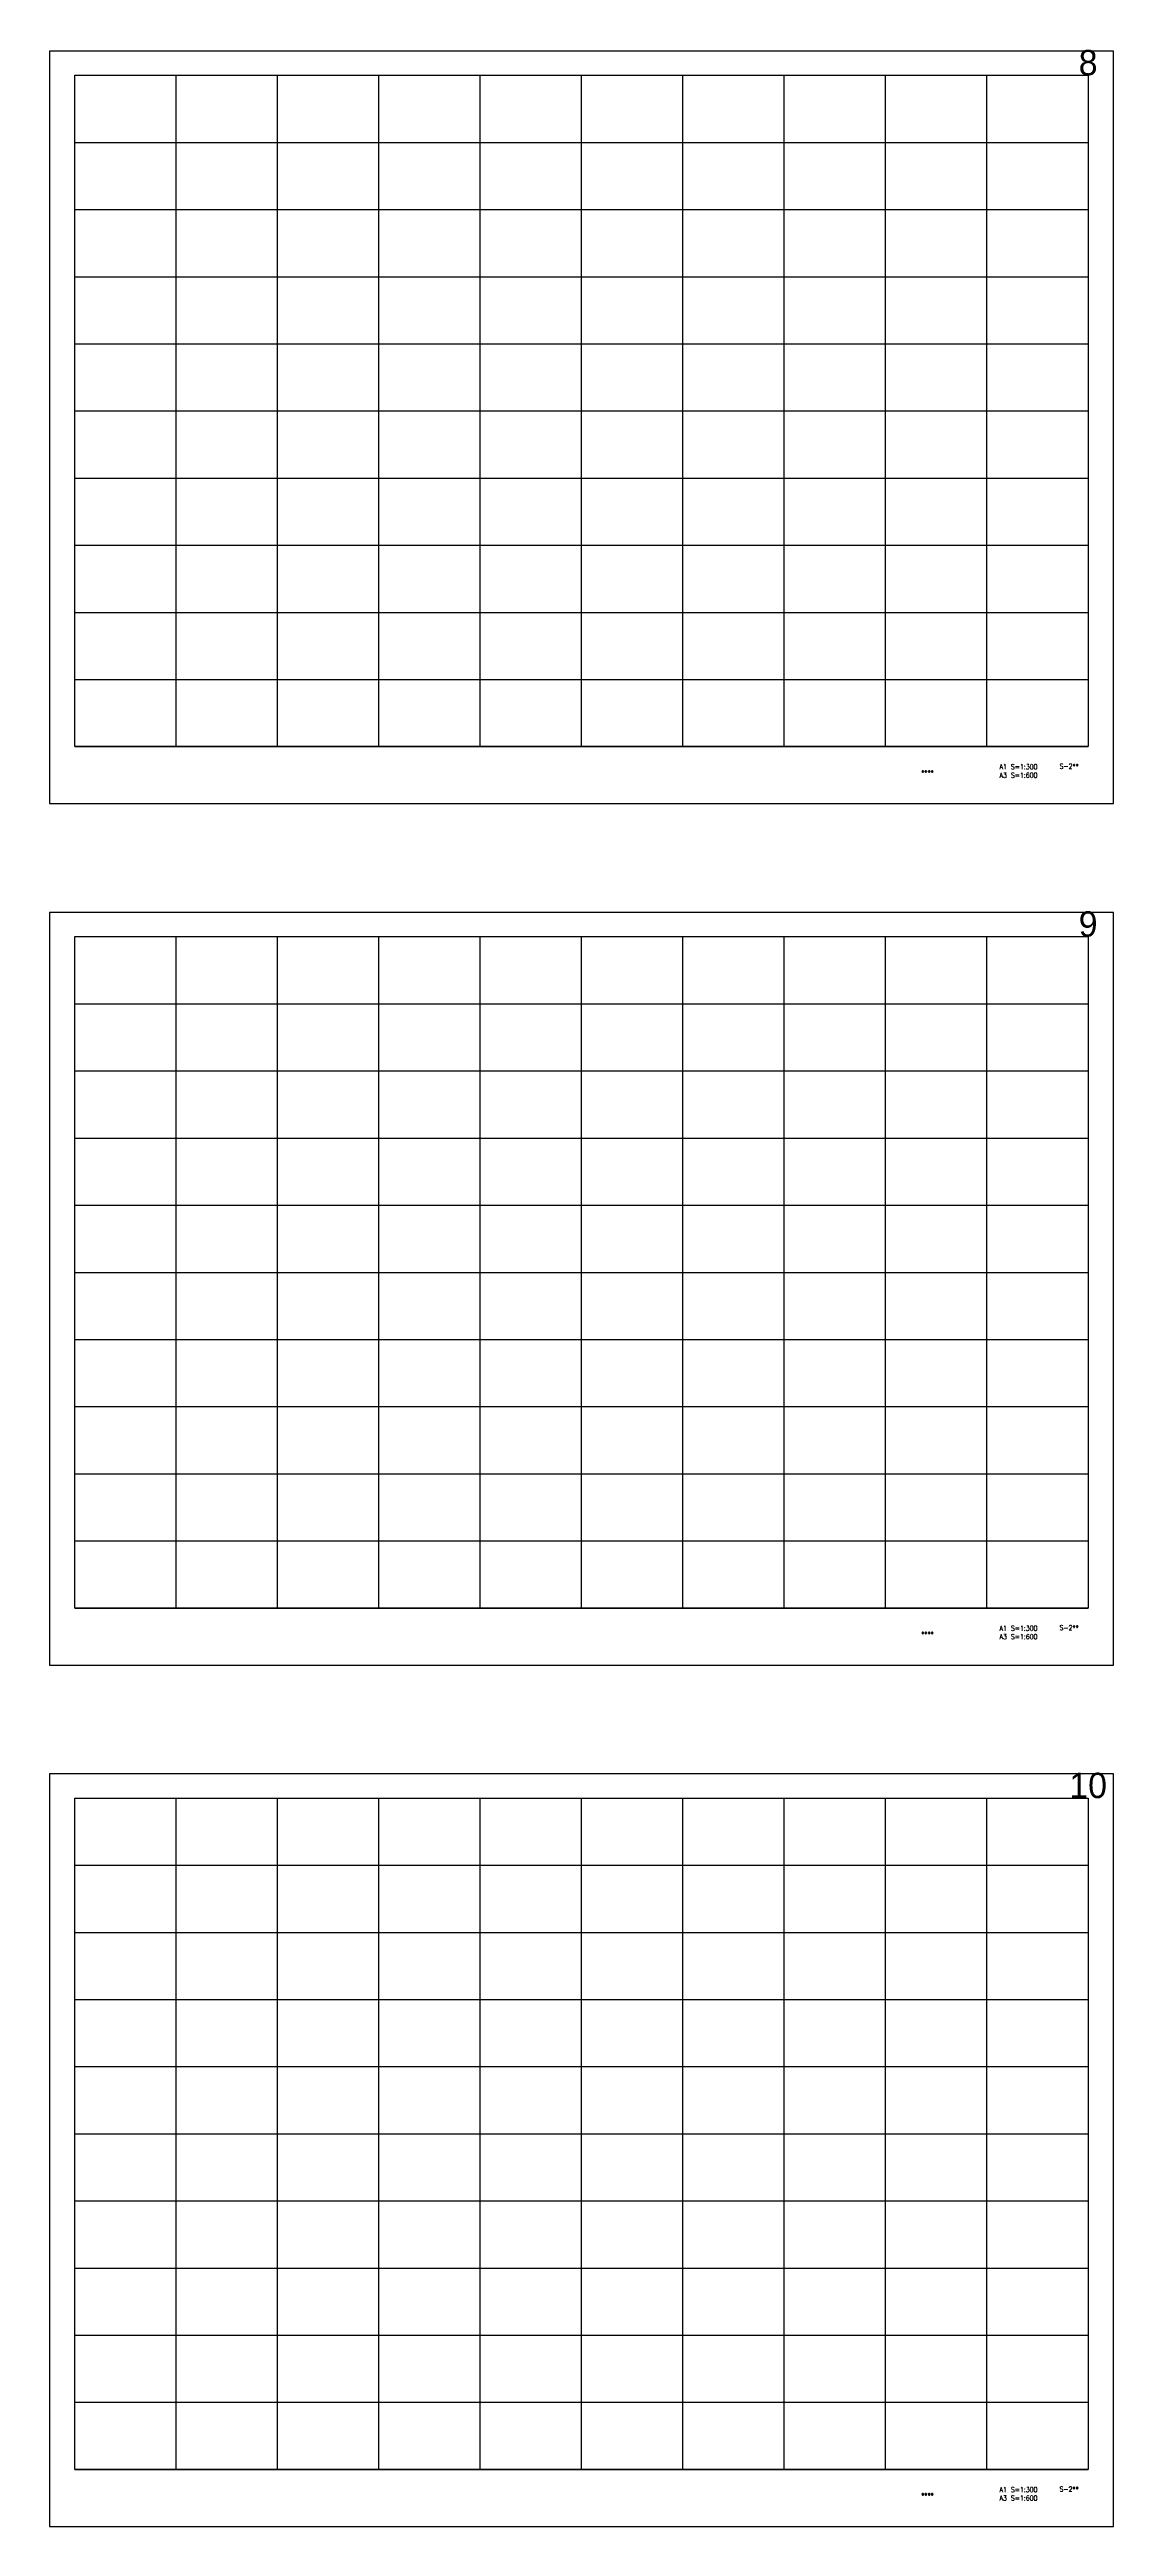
# Model space of a CAD drawing. Extents: x -102655 to 1332000, y -2014200 to 210463.
# Drawn here: x 0 to 252000, y -2014200 to -1427611 of the extents above; entities that cross this region are included whole.
import ezdxf
from ezdxf.enums import TextEntityAlignment as Align

# ---------------------------------------------------------------- set-up
doc = ezdxf.new("R2010")
doc.units = 0
doc.header["$MEASUREMENT"] = 0
doc.layers.add('99_レイアウト枠', color=251, linetype='CONTINUOUS', plot=False)
doc.layers.add('99_頁番号', color=6, linetype='CONTINUOUS')
doc.styles.add('DRACAD', font='txt', dxfattribs={"width": 0.85, "bigfont": 'extfont2'})
doc.styles.get("Standard").update_dxf_attribs({"font": 'Osaka.ttc'})

msp = doc.modelspace()

# ---------------------------------------------------------------- linework, layer by layer
at = {"layer": '99_レイアウト枠'}
for p, q in [((6000, -1592700), (6000, -1433700)), ((30000, -1592700), (30000, -1433700)), ((54000, -1592700), (54000, -1433700)), ((78000, -1592700), (78000, -1433700)), ((102000, -1592700), (102000, -1433700)), ((126000, -1592700), (126000, -1433700)), ((150000, -1592700), (150000, -1433700)), ((174000, -1592700), (174000, -1433700)), ((198000, -1592700), (198000, -1433700)), ((222000, -1592700), (222000, -1433700)), ((6000, -1449600), (246000, -1449600)), ((6000, -1465500), (246000, -1465500)), ((6000, -1481400), (246000, -1481400)), ((6000, -1497300), (246000, -1497300)), ((6000, -1513200), (246000, -1513200)), ((6000, -1529100), (246000, -1529100)), ((6000, -1545000), (246000, -1545000)), ((6000, -1560900), (246000, -1560900)), ((6000, -1576800), (246000, -1576800)), ((6000, -1592700), (246000, -1592700)), ((6000, -1796700), (6000, -1637700)), ((30000, -1796700), (30000, -1637700)), ((54000, -1796700), (54000, -1637700)), ((78000, -1796700), (78000, -1637700)), ((102000, -1796700), (102000, -1637700)), ((126000, -1796700), (126000, -1637700)), ((150000, -1796700), (150000, -1637700)), ((174000, -1796700), (174000, -1637700)), ((198000, -1796700), (198000, -1637700)), ((222000, -1796700), (222000, -1637700)), ((6000, -1653600), (246000, -1653600)), ((6000, -1669500), (246000, -1669500)), ((6000, -1685400), (246000, -1685400)), ((6000, -1701300), (246000, -1701300)), ((6000, -1717200), (246000, -1717200)), ((6000, -1733100), (246000, -1733100)), ((6000, -1749000), (246000, -1749000)), ((6000, -1764900), (246000, -1764900)), ((6000, -1780800), (246000, -1780800)), ((6000, -1796700), (246000, -1796700)), ((6000, -2000700), (6000, -1841700)), ((30000, -2000700), (30000, -1841700)), ((54000, -2000700), (54000, -1841700)), ((78000, -2000700), (78000, -1841700)), ((102000, -2000700), (102000, -1841700)), ((126000, -2000700), (126000, -1841700)), ((150000, -2000700), (150000, -1841700)), ((174000, -2000700), (174000, -1841700)), ((198000, -2000700), (198000, -1841700)), ((222000, -2000700), (222000, -1841700)), ((6000, -1857600), (246000, -1857600)), ((6000, -1873500), (246000, -1873500)), ((6000, -1889400), (246000, -1889400)), ((6000, -1905300), (246000, -1905300)), ((6000, -1921200), (246000, -1921200)), ((6000, -1937100), (246000, -1937100)), ((6000, -1953000), (246000, -1953000)), ((6000, -1968900), (246000, -1968900)), ((6000, -1984800), (246000, -1984800)), ((6000, -2000700), (246000, -2000700))]:
    msp.add_line(p, q, dxfattribs=at)
for points in [[(0, -1606200), (252000, -1606200), (252000, -1428000), (0, -1428000)], [(6000, -1433700), (246000, -1433700), (246000, -1592700), (6000, -1592700)], [(0, -1810200), (252000, -1810200), (252000, -1632000), (0, -1632000)], [(6000, -1637700), (246000, -1637700), (246000, -1796700), (6000, -1796700)], [(0, -2014200), (252000, -2014200), (252000, -1836000), (0, -1836000)], [(6000, -1841700), (246000, -1841700), (246000, -2000700), (6000, -2000700)]]:
    msp.add_lwpolyline(points, close=True, dxfattribs=at)

# ---------------------------------------------------------------- texts
for s, p in [('8', (246000, -1433700)), ('9', (246000, -1637700)), ('10', (246000, -1841700))]:
    msp.add_text(s, height=6000, dxfattribs=at).set_placement(p, align=Align.CENTER)
at = {"layer": '99_頁番号', "char_height": 1200, "attachment_point": 5, "style": 'DRACAD'}
for s, insert in [('{  ****  }', (207000, -1598850)), ('A1 S=1:300^JA3 S=1:600', (229500, -1598473)), ('{S-2**}', (241500, -1597350)), ('{S-2**}', (241500, -1801350)), ('{  ****  }', (207000, -1802850)), ('A1 S=1:300^JA3 S=1:600', (229500, -1802473)), ('A1 S=1:300^JA3 S=1:600', (229500, -2006473)), ('{S-2**}', (241500, -2005350)), ('{  ****  }', (207000, -2006850))]:
    msp.add_mtext(s, dxfattribs=dict(at, insert=insert))

doc.saveas('drawing.dxf')
